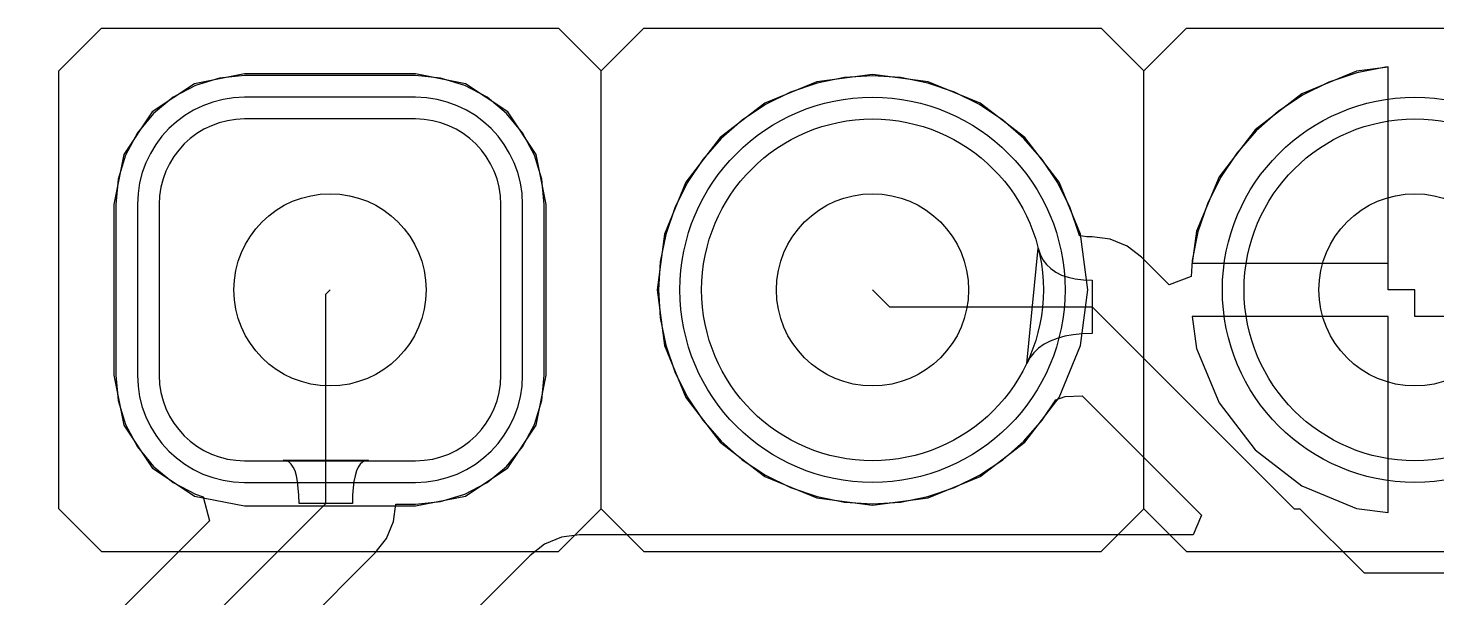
# Model space of a CAD drawing. Header units: millimetres. Extents: x 43 to 5455, y 55 to 5455.
# Drawn here: x 86.81 to 93.4, y 71.36 to 74.03 of the extents above; entities that cross this region are included whole.
import ezdxf

# ---------------------------------------------------------------- set-up
doc = ezdxf.new("R2010")
doc.units = ezdxf.units.MM
for name, color, linetype in [('BottomLayer', 5, 'Continuous'), ('BottomSolder', 6, 'Continuous'), ('Mechanical14', 56, 'Continuous'), ('MultiLayer', 9, 'Continuous'), ('PadHoleLayer', 156, 'Continuous'), ('TopLayer', 1, 'Continuous'), ('TopOverlay', 2, 'Continuous'), ('TopSolder', 216, 'Continuous')]:
    doc.layers.add(name, color=color, linetype=linetype)

# ---------------------------------------------------------------- blocks, each defined once
blk = doc.blocks.new('3M_2304_6111_TG_18')
at = {"layer": 'BottomLayer'}
for p, q in [((0.4, 0.8), (-0.4, 0.8)), ((-0.8, 0.4), (-0.8, -0.4)), ((0.8, -0.4), (0.8, 0.4)), ((-0.4, -0.8), (0.4, -0.8))]:
    blk.add_line(p, q, dxfattribs=at)
for centre in [(2.54, 0), (5.08, 0)]:
    blk.add_circle(centre, 0.8, dxfattribs=at)
for centre, start, end in [((-0.4, 0.4), 90, 180), ((0.4, 0.4), 0, 90), ((-0.4, -0.4), 180, 270), ((0.4, -0.4), 270, 0)]:
    blk.add_arc(centre, 0.4, start, end, dxfattribs=at)
at = {"layer": 'BottomSolder'}
for p, q in [((0.4, 0.9016), (-0.4, 0.9016)), ((-0.9016, 0.4), (-0.9016, -0.4)), ((0.9016, -0.4), (0.9016, 0.4)), ((-0.4, -0.9016), (0.4, -0.9016))]:
    blk.add_line(p, q, dxfattribs=at)
for centre in [(2.54, 0), (5.08, 0)]:
    blk.add_circle(centre, 0.9016, dxfattribs=at)
for centre, start, end in [((-0.4, 0.4), 90, 180), ((0.4, 0.4), 0, 90), ((-0.4, -0.4), 180, 270), ((0.4, -0.4), 270, 0)]:
    blk.add_arc(centre, 0.5016, start, end, dxfattribs=at)
at = {"layer": 'Mechanical14'}
for p, q in [((-1.27, 1.025), (-1.07, 1.225)), ((-1.07, 1.225), (1.07, 1.225)), ((1.07, 1.225), (1.27, 1.025)), ((1.27, 1.025), (1.47, 1.225)), ((1.47, 1.225), (3.61, 1.225)), ((3.61, 1.225), (3.81, 1.025)), ((3.81, 1.025), (4.01, 1.225)), ((4.01, 1.225), (6.15, 1.225)), ((-1.27, -1.025), (-1.27, 1.025)), ((1.27, -1.025), (1.27, 1.025)), ((3.81, -1.025), (3.81, 1.025)), ((-1.27, -1.025), (-1.07, -1.225)), ((1.07, -1.225), (1.27, -1.025)), ((1.27, -1.025), (1.47, -1.225)), ((3.61, -1.225), (3.81, -1.025)), ((3.81, -1.025), (4.01, -1.225)), ((-1.07, -1.225), (1.07, -1.225)), ((1.47, -1.225), (3.61, -1.225)), ((4.01, -1.225), (6.15, -1.225))]:
    blk.add_line(p, q, dxfattribs=at)
at = {"layer": 'MultiLayer'}
for p, q in [((0.4, 0.8), (-0.4, 0.8)), ((-0.8, 0.4), (-0.8, -0.4)), ((0.8, -0.4), (0.8, 0.4)), ((-0.4, -0.8), (0.4, -0.8))]:
    blk.add_line(p, q, dxfattribs=at)
for centre in [(2.54, 0), (5.08, 0)]:
    blk.add_circle(centre, 0.8, dxfattribs=at)
for centre, start, end in [((-0.4, 0.4), 90, 180), ((0.4, 0.4), 0, 90), ((-0.4, -0.4), 180, 270), ((0.4, -0.4), 270, 0)]:
    blk.add_arc(centre, 0.4, start, end, dxfattribs=at)
at = {"layer": 'PadHoleLayer'}
for centre in [(0, 0), (2.54, 0), (5.08, 0)]:
    blk.add_circle(centre, 0.45, dxfattribs=at)
at = {"layer": 'TopLayer'}
for p, q in [((0.4, 0.8), (-0.4, 0.8)), ((-0.8, 0.4), (-0.8, -0.4)), ((0.8, -0.4), (0.8, 0.4)), ((-0.4, -0.8), (0.4, -0.8))]:
    blk.add_line(p, q, dxfattribs=at)
for centre in [(2.54, 0), (5.08, 0)]:
    blk.add_circle(centre, 0.8, dxfattribs=at)
for centre, start, end in [((-0.4, 0.4), 90, 180), ((0.4, 0.4), 0, 90), ((-0.4, -0.4), 180, 270), ((0.4, -0.4), 270, 0)]:
    blk.add_arc(centre, 0.4, start, end, dxfattribs=at)
at = {"layer": 'TopOverlay'}
for p, q in [((-1.27, 1.025), (-1.07, 1.225)), ((-1.07, 1.225), (1.07, 1.225)), ((1.07, 1.225), (1.27, 1.025)), ((1.27, 1.025), (1.47, 1.225)), ((1.47, 1.225), (3.61, 1.225)), ((3.61, 1.225), (3.81, 1.025)), ((3.81, 1.025), (4.01, 1.225)), ((4.01, 1.225), (6.15, 1.225)), ((-1.27, -1.025), (-1.27, 1.025)), ((1.27, -1.025), (1.27, 1.025)), ((3.81, -1.025), (3.81, 1.025)), ((-1.27, -1.025), (-1.07, -1.225)), ((1.07, -1.225), (1.27, -1.025)), ((1.27, -1.025), (1.47, -1.225)), ((3.61, -1.225), (3.81, -1.025)), ((3.81, -1.025), (4.01, -1.225)), ((-1.07, -1.225), (1.07, -1.225)), ((1.47, -1.225), (3.61, -1.225)), ((4.01, -1.225), (6.15, -1.225))]:
    blk.add_line(p, q, dxfattribs=at)
at = {"layer": 'TopSolder'}
for p, q in [((0.4, 0.9016), (-0.4, 0.9016)), ((-0.9016, 0.4), (-0.9016, -0.4)), ((0.9016, -0.4), (0.9016, 0.4)), ((-0.4, -0.9016), (0.4, -0.9016))]:
    blk.add_line(p, q, dxfattribs=at)
for centre in [(2.54, 0), (5.08, 0)]:
    blk.add_circle(centre, 0.9016, dxfattribs=at)
for centre, start, end in [((-0.4, 0.4), 90, 180), ((0.4, 0.4), 0, 90), ((-0.4, -0.4), 180, 270), ((0.4, -0.4), 270, 0)]:
    blk.add_arc(centre, 0.5016, start, end, dxfattribs=at)

msp = doc.modelspace()

# ---------------------------------------------------------------- linework, layer by layer
at = {"layer": 'BottomLayer'}
for p, q in [((87.82, 73.8118), (87.5859, 73.7652)), ((88.62, 73.8118), (87.82, 73.8118)), ((88.8541, 73.7652), (88.62, 73.8118)), ((90.76, 73.8086), (90.4989, 73.7743)), ((91.021, 73.7743), (90.76, 73.8086)), ((93.0259, 73.823), (92.7705, 73.7172)), ((93.175, 73.8426), (93.0259, 73.823)), ((93.175, 72.925), (93.175, 73.8426)), ((87.5859, 73.7652), (87.3874, 73.6326)), ((89.0526, 73.6326), (88.8541, 73.7652)), ((90.4989, 73.7743), (90.2557, 73.6735)), ((91.2643, 73.6735), (91.021, 73.7743)), ((92.7705, 73.7172), (92.5511, 73.5489)), ((87.3874, 73.6326), (87.2548, 73.4341)), ((89.1852, 73.4341), (89.0526, 73.6326)), ((90.2557, 73.6735), (90.0468, 73.5132)), ((91.4732, 73.5132), (91.2643, 73.6735)), ((92.5511, 73.5489), (92.3828, 73.3295)), ((90.0468, 73.5132), (89.8865, 73.3043)), ((91.6335, 73.3043), (91.4732, 73.5132)), ((87.2548, 73.4341), (87.2082, 73.2)), ((89.2318, 73.2), (89.1852, 73.4341)), ((89.8865, 73.3043), (89.7857, 73.0611)), ((91.7343, 73.0611), (91.6335, 73.3043)), ((92.3828, 73.3295), (92.277, 73.0741)), ((87.2082, 73.2), (87.2082, 72.4)), ((89.2318, 72.4), (89.2318, 73.2)), ((89.7857, 73.0611), (89.7514, 72.8)), ((91.7686, 72.8), (91.7343, 73.0611)), ((92.277, 73.0741), (92.2574, 72.925)), ((92.2574, 72.925), (93.175, 72.925)), ((89.7514, 72.8), (89.7857, 72.5389)), ((91.7343, 72.5389), (91.7686, 72.8)), ((93.175, 72.675), (92.2574, 72.675)), ((92.2574, 72.675), (92.277, 72.5259)), ((93.175, 71.7574), (93.175, 72.675)), ((89.7857, 72.5389), (89.8865, 72.2957)), ((91.6335, 72.2957), (91.7343, 72.5389)), ((92.277, 72.5259), (92.3828, 72.2705)), ((87.2082, 72.4), (87.2548, 72.1659)), ((89.1852, 72.1659), (89.2318, 72.4)), ((89.8865, 72.2957), (90.0468, 72.0868)), ((91.4732, 72.0868), (91.6335, 72.2957)), ((92.3828, 72.2705), (92.5511, 72.0511)), ((87.2548, 72.1659), (87.3874, 71.9674)), ((89.0526, 71.9674), (89.1852, 72.1659)), ((90.0468, 72.0868), (90.2557, 71.9265)), ((91.2643, 71.9265), (91.4732, 72.0868)), ((92.5511, 72.0511), (92.7705, 71.8828)), ((87.3874, 71.9674), (87.5859, 71.8348)), ((88.8541, 71.8348), (89.0526, 71.9674)), ((90.2557, 71.9265), (90.4989, 71.8257)), ((91.021, 71.8257), (91.2643, 71.9265)), ((87.5859, 71.8348), (87.82, 71.7882)), ((88.62, 71.7882), (88.8541, 71.8348)), ((92.7705, 71.8828), (93.0259, 71.777)), ((87.82, 71.7882), (88.62, 71.7882)), ((90.4989, 71.8257), (90.76, 71.7914)), ((90.76, 71.7914), (91.021, 71.8257)), ((93.0259, 71.777), (93.175, 71.7574))]:
    msp.add_line(p, q, dxfattribs=at)
at = {"layer": 'TopLayer'}
for p, q in [((93.0277, 73.8164), (92.8973, 73.7722)), ((93.1627, 73.8432), (93.0277, 73.8164)), ((93.175, 73.8441), (93.1627, 73.8432)), ((93.175, 72.8), (93.175, 73.8441)), ((87.5893, 73.757), (87.485, 73.7013)), ((87.7024, 73.7913), (87.5893, 73.757)), ((87.82, 73.8029), (87.7024, 73.7913)), ((88.62, 73.8029), (87.82, 73.8029)), ((88.7376, 73.7913), (88.62, 73.8029)), ((88.8507, 73.757), (88.7376, 73.7913)), ((88.955, 73.7013), (88.8507, 73.757)), ((90.5006, 73.768), (90.3765, 73.7259)), ((90.6292, 73.7936), (90.5006, 73.768)), ((90.76, 73.8021), (90.6292, 73.7936)), ((90.8908, 73.7936), (90.76, 73.8021)), ((91.0194, 73.768), (90.8908, 73.7936)), ((91.1435, 73.7259), (91.0194, 73.768)), ((92.8973, 73.7722), (92.7739, 73.7113)), ((87.485, 73.7013), (87.3937, 73.6263)), ((89.0463, 73.6263), (88.955, 73.7013)), ((90.3765, 73.7259), (90.2589, 73.6679)), ((91.2611, 73.6679), (91.1435, 73.7259)), ((92.7739, 73.7113), (92.6594, 73.6348)), ((87.3937, 73.6263), (87.3187, 73.535)), ((89.1213, 73.535), (89.0463, 73.6263)), ((90.2589, 73.6679), (90.1499, 73.5951)), ((91.3701, 73.5951), (91.2611, 73.6679)), ((92.6594, 73.6348), (92.5559, 73.5441)), ((90.1499, 73.5951), (90.0514, 73.5086)), ((91.4686, 73.5086), (91.3701, 73.5951)), ((92.5559, 73.5441), (92.4652, 73.4406)), ((87.3187, 73.535), (87.263, 73.4307)), ((89.177, 73.4307), (89.1213, 73.535)), ((90.0514, 73.5086), (89.9649, 73.4101)), ((91.5551, 73.4101), (91.4686, 73.5086)), ((87.263, 73.4307), (87.2287, 73.3176)), ((89.2113, 73.3176), (89.177, 73.4307)), ((92.4652, 73.4406), (92.3887, 73.3261)), ((89.9649, 73.4101), (89.8921, 73.3011)), ((91.6279, 73.3011), (91.5551, 73.4101)), ((87.2287, 73.3176), (87.2171, 73.2)), ((89.2229, 73.2), (89.2113, 73.3176)), ((89.8921, 73.3011), (89.8341, 73.1835)), ((91.6859, 73.1835), (91.6279, 73.3011)), ((92.3887, 73.3261), (92.3278, 73.2027)), ((87.2171, 73.2), (87.2171, 72.4)), ((89.2229, 72.4), (89.2229, 73.2)), ((89.8341, 73.1835), (89.792, 73.0594)), ((91.728, 73.0594), (91.6859, 73.1835)), ((92.3278, 73.2027), (92.2836, 73.0723)), ((89.792, 73.0594), (89.7664, 72.9308)), ((91.7291, 73.0538), (91.728, 73.0594)), ((91.7299, 73.0535), (91.7291, 73.0538)), ((91.7432, 73.0506), (91.7299, 73.0535)), ((91.7628, 73.0483), (91.7432, 73.0506)), ((91.7885, 73.0483), (91.7628, 73.0483)), ((91.8734, 73.0371), (91.7885, 73.0483)), ((91.9525, 73.0043), (91.8734, 73.0371)), ((92.2836, 73.0723), (92.2567, 72.9373)), ((91.4819, 72.4553), (91.5358, 72.9951)), ((91.5358, 72.9951), (91.5451, 72.9667)), ((91.5451, 72.9667), (91.558, 72.9412)), ((92.0203, 72.9523), (91.9525, 73.0043)), ((92.1491, 72.8235), (92.0203, 72.9523)), ((89.7664, 72.9308), (89.7579, 72.8)), ((91.558, 72.9412), (91.5744, 72.9188)), ((91.5744, 72.9188), (91.5943, 72.8993)), ((91.5943, 72.8993), (91.6178, 72.8829)), ((92.2567, 72.9373), (92.2518, 72.8622)), ((91.6178, 72.8829), (91.6449, 72.8694)), ((91.6449, 72.8694), (91.6755, 72.8589)), ((91.6755, 72.8589), (91.7096, 72.8514)), ((91.7096, 72.8514), (91.7473, 72.847)), ((91.7473, 72.847), (91.7885, 72.8455)), ((91.7885, 72.8455), (91.7885, 72.5955)), ((92.2518, 72.8622), (92.1491, 72.8235)), ((88.2, 72.78), (88.22, 72.8)), ((88.2, 71.8), (88.2, 72.78)), ((89.7579, 72.8), (89.7664, 72.6692)), ((90.76, 72.8), (90.8395, 72.7205)), ((93.3, 72.8), (93.175, 72.8)), ((93.3, 72.675), (93.3, 72.8)), ((90.8395, 72.7205), (91.7885, 72.7205)), ((91.7885, 72.7205), (92.734, 71.775)), ((89.7664, 72.6692), (89.792, 72.5406)), ((94.3441, 72.675), (93.3, 72.675)), ((91.592, 72.5604), (91.5631, 72.545)), ((91.6244, 72.573), (91.592, 72.5604)), ((91.6603, 72.5828), (91.6244, 72.573)), ((91.6996, 72.5899), (91.6603, 72.5828)), ((91.7423, 72.5941), (91.6996, 72.5899)), ((91.7885, 72.5955), (91.7423, 72.5941)), ((89.792, 72.5406), (89.8341, 72.4165)), ((91.5156, 72.5057), (91.497, 72.4819)), ((91.5376, 72.5268), (91.5156, 72.5057)), ((91.5631, 72.545), (91.5376, 72.5268)), ((91.497, 72.4819), (91.4819, 72.4553)), ((87.2171, 72.4), (87.2287, 72.2824)), ((89.2113, 72.2824), (89.2229, 72.4)), ((89.8341, 72.4165), (89.8921, 72.2989)), ((89.8921, 72.2989), (89.9649, 72.1899)), ((91.6187, 72.2853), (91.6625, 72.3004)), ((91.6625, 72.3004), (91.7417, 72.3037)), ((91.7417, 72.3037), (92.3002, 71.7452)), ((87.2287, 72.2824), (87.263, 72.1693)), ((89.177, 72.1693), (89.2113, 72.2824)), ((91.5551, 72.1899), (91.6187, 72.2853)), ((87.263, 72.1693), (87.3187, 72.065)), ((89.1213, 72.065), (89.177, 72.1693)), ((89.9649, 72.1899), (90.0514, 72.0914)), ((91.4686, 72.0914), (91.5551, 72.1899)), ((87.3187, 72.065), (87.3937, 71.9737)), ((89.0463, 71.9737), (89.1213, 72.065)), ((90.0514, 72.0914), (90.1499, 72.0049)), ((91.3701, 72.0049), (91.4686, 72.0914)), ((87.3937, 71.9737), (87.485, 71.8987)), ((88.0146, 72.0006), (88.0004, 72.0027)), ((88.0004, 72.0027), (88.3996, 72.0027)), ((88.0272, 71.9946), (88.0146, 72.0006)), ((88.0384, 71.9844), (88.0272, 71.9946)), ((88.0481, 71.9702), (88.0384, 71.9844)), ((88.0563, 71.952), (88.0481, 71.9702)), ((88.3519, 71.9702), (88.3437, 71.952)), ((88.3616, 71.9844), (88.3519, 71.9702)), ((88.3728, 71.9946), (88.3616, 71.9844)), ((88.3854, 72.0006), (88.3728, 71.9946)), ((88.3996, 72.0027), (88.3854, 72.0006)), ((88.955, 71.8987), (89.0463, 71.9737)), ((90.1499, 72.0049), (90.2589, 71.9321)), ((91.2611, 71.9321), (91.3701, 72.0049)), ((87.485, 71.8987), (87.5893, 71.843)), ((88.0631, 71.9297), (88.0563, 71.952)), ((88.0683, 71.9034), (88.0631, 71.9297)), ((88.0743, 71.8385), (88.0683, 71.9034)), ((88.3317, 71.9034), (88.328, 71.873)), ((88.3369, 71.9297), (88.3317, 71.9034)), ((88.3437, 71.952), (88.3369, 71.9297)), ((88.8507, 71.843), (88.955, 71.8987)), ((90.2589, 71.9321), (90.3765, 71.8741)), ((91.1435, 71.8741), (91.2611, 71.9321)), ((87.5893, 71.843), (87.6266, 71.8317)), ((87.6266, 71.8317), (87.655, 71.7186)), ((88.075, 71.8), (88.0743, 71.8385)), ((88.3257, 71.8385), (88.325, 71.8)), ((88.328, 71.873), (88.3257, 71.8385)), ((88.7376, 71.8087), (88.8507, 71.843)), ((90.3765, 71.8741), (90.5006, 71.832)), ((90.5006, 71.832), (90.6292, 71.8064)), ((90.8908, 71.8064), (91.0194, 71.832)), ((91.0194, 71.832), (91.1435, 71.8741)), ((86.7233, 70.3233), (88.2, 71.8)), ((88.325, 71.8), (88.075, 71.8)), ((88.5166, 71.7152), (88.5274, 71.7971)), ((88.5274, 71.7971), (88.62, 71.7971)), ((88.62, 71.7971), (88.7376, 71.8087)), ((90.6292, 71.8064), (90.76, 71.7979)), ((90.76, 71.7979), (90.8908, 71.8064)), ((92.734, 71.775), (92.7614, 71.775)), ((92.7614, 71.775), (93.0614, 71.475)), ((87.655, 71.7186), (86.4915, 70.5551)), ((88.4839, 71.6361), (88.5166, 71.7152)), ((92.3002, 71.7452), (92.262, 71.6528)), ((88.4318, 71.5682), (88.4839, 71.6361)), ((89.3037, 71.6416), (89.2247, 71.6089)), ((89.3886, 71.6528), (89.3037, 71.6416)), ((92.262, 71.6528), (89.3886, 71.6528)), ((87.5058, 70.6423), (88.4318, 71.5682)), ((89.2247, 71.6089), (89.1568, 71.5568)), ((89.1568, 71.5568), (88.2682, 70.6682)), ((93.0614, 71.475), (93.775, 71.475))]:
    msp.add_line(p, q, dxfattribs=at)

# ---------------------------------------------------------------- block references
msp.add_blockref('3M_2304_6111_TG_18', (88.22, 72.8))

doc.saveas('drawing.dxf')
